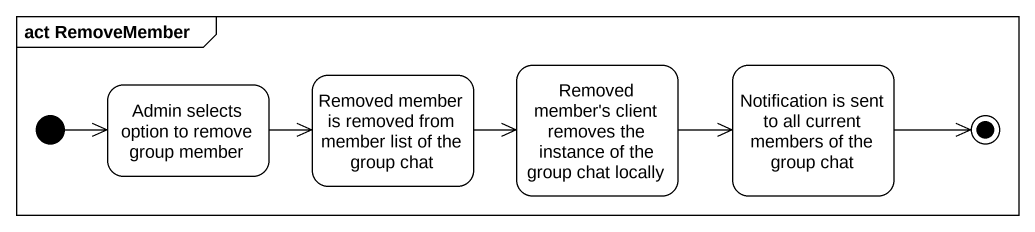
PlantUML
@startuml
mainframe act RemoveMember
hide empty description
state "Removed member's client removes the instance of the group chat locally" as Removed_member_s_client
state "Notification is sent to all current members of the group chat" as Notification_is_sent_to_all
state "Admin selects option to remove group member" as Admin_selects_option_to
state "Removed member is removed from member list of the group chat" as Removed_member_is_removed
[*] -right-> Admin_selects_option_to
Removed_member_s_client -right-> Notification_is_sent_to_all
Admin_selects_option_to -right-> Removed_member_is_removed
Removed_member_is_removed -right-> Removed_member_s_client
Notification_is_sent_to_all -right-> [*]
@enduml
